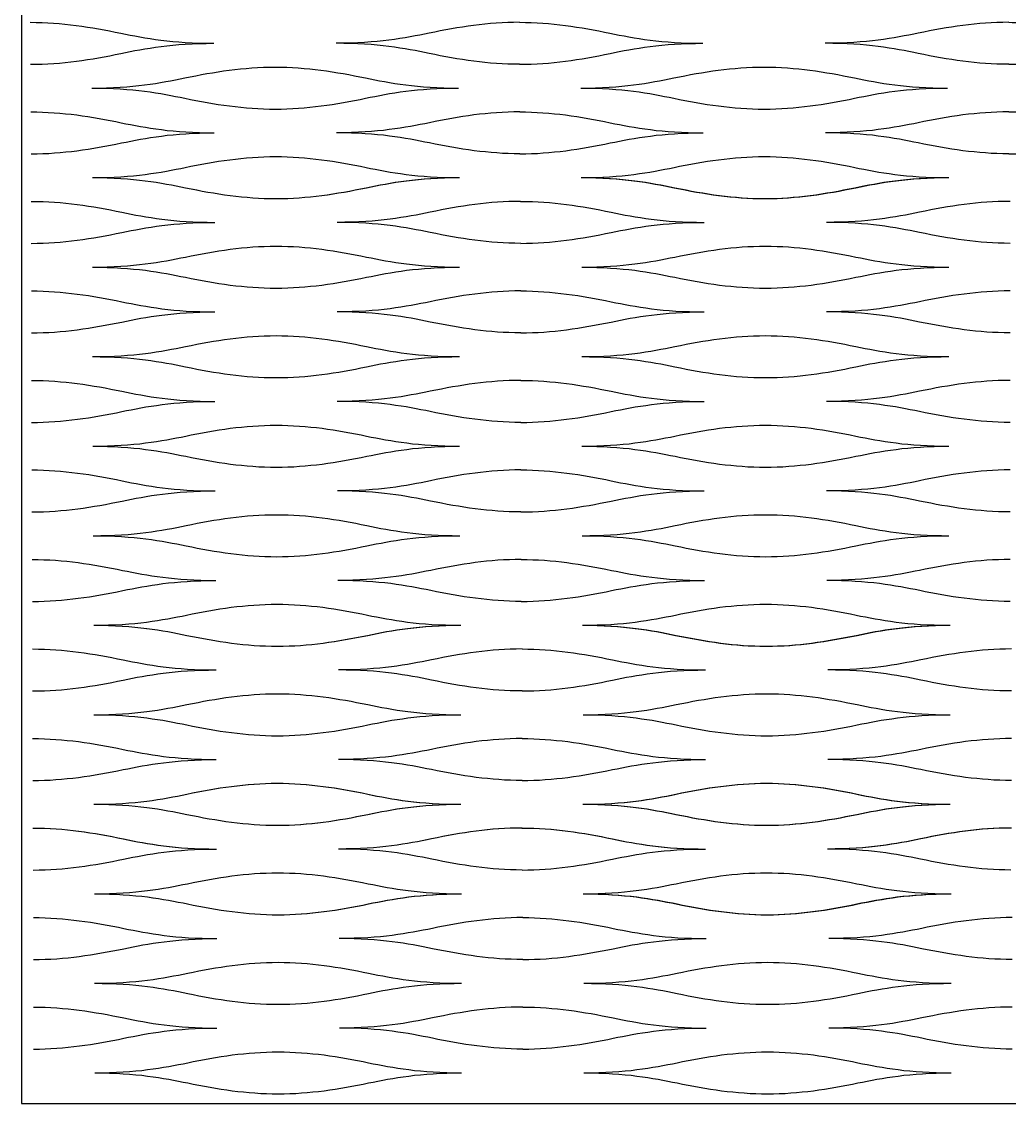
# Model space of a CAD drawing. Header units: millimetres. Extents: x 1 to 583, y -486 to -2.
# Drawn here: x 408.89 to 429.74, y -193.75 to -170.92 of the extents above; entities that cross this region are included whole.
import ezdxf

# ---------------------------------------------------------------- set-up
doc = ezdxf.new("R2010")
doc.units = ezdxf.units.MM
doc.header["$MEASUREMENT"] = 0
doc.layers.add('DEFAULT', color=7, linetype='Continuous')
doc.layers.add('dibujo', color=10, linetype='Continuous')

msp = doc.modelspace()

# ---------------------------------------------------------------- linework, layer by layer
at = {"layer": 'DEFAULT'}
for points, knots in [([(409.072, -170.93), (409.738, -170.93), (410.352, -171.029), (410.982, -171.159), (411.497, -171.265), (412.075, -171.373), (412.946, -171.373)], [0, 0, 0, 0, 1, 1, 1, 2, 2, 2, 2]), ([(419.398, -170.93), (418.732, -170.93), (418.118, -171.029), (417.49, -171.159), (416.975, -171.265), (416.398, -171.373), (415.527, -171.373)], [0, 0, 0, 0, 1, 1, 1, 2, 2, 2, 2]), ([(419.398, -170.93), (420.063, -170.93), (420.678, -171.029), (421.307, -171.159), (421.822, -171.265), (422.399, -171.373), (423.27, -171.373)], [0, 0, 0, 0, 1, 1, 1, 2, 2, 2, 2]), ([(429.723, -170.93), (429.058, -170.93), (428.443, -171.029), (427.815, -171.159), (427.3, -171.265), (426.723, -171.373), (425.852, -171.373)], [0, 0, 0, 0, 1, 1, 1, 2, 2, 2, 2]), ([(429.723, -170.93), (430.127, -170.93), (430.53, -170.96), (430.907, -171.019), (431.66, -171.137), (432.305, -171.373), (433.596, -171.373)], [0, 0, 0, 0, 1, 1, 1, 2, 2, 2, 2]), ([(409.076, -171.816), (409.742, -171.816), (410.355, -171.717), (410.984, -171.587), (411.498, -171.481), (412.075, -171.373), (412.946, -171.373)], [0, 0, 0, 0, 1, 1, 1, 2, 2, 2, 2]), ([(419.4, -171.816), (418.734, -171.816), (418.12, -171.717), (417.491, -171.587), (416.976, -171.481), (416.398, -171.373), (415.527, -171.373)], [0, 0, 0, 0, 1, 1, 1, 2, 2, 2, 2]), ([(419.4, -171.816), (420.065, -171.816), (420.679, -171.717), (421.308, -171.587), (421.822, -171.481), (422.399, -171.373), (423.27, -171.373)], [0, 0, 0, 0, 1, 1, 1, 2, 2, 2, 2]), ([(429.723, -171.816), (429.058, -171.816), (428.444, -171.717), (427.815, -171.587), (427.3, -171.481), (426.723, -171.373), (425.852, -171.373)], [0, 0, 0, 0, 1, 1, 1, 2, 2, 2, 2]), ([(429.723, -171.816), (430.127, -171.816), (430.53, -171.786), (430.907, -171.727), (431.66, -171.609), (432.305, -171.373), (433.596, -171.373)], [0, 0, 0, 0, 1, 1, 1, 2, 2, 2, 2]), ([(410.369, -172.318), (411.24, -172.318), (411.816, -172.21), (412.331, -172.104), (412.959, -171.974), (413.573, -171.875), (414.238, -171.875), (414.904, -171.875), (415.518, -171.974), (416.148, -172.104), (416.662, -172.21), (417.24, -172.318), (418.111, -172.318)], [0, 0, 0, 0, 1, 1, 1, 2, 2, 2, 3, 3, 3, 4, 4, 4, 4]), ([(420.691, -172.318), (421.562, -172.318), (422.139, -172.21), (422.654, -172.104), (423.282, -171.974), (423.896, -171.875), (424.561, -171.875), (425.227, -171.875), (425.841, -171.974), (426.47, -172.104), (426.985, -172.21), (427.562, -172.318), (428.433, -172.318)], [0, 0, 0, 0, 1, 1, 1, 2, 2, 2, 3, 3, 3, 4, 4, 4, 4]), ([(410.369, -172.318), (411.24, -172.318), (411.818, -172.425), (412.333, -172.532), (412.963, -172.661), (413.578, -172.761), (414.243, -172.761), (414.908, -172.761), (415.521, -172.661), (416.149, -172.532), (416.663, -172.425), (417.24, -172.318), (418.111, -172.318)], [0, 0, 0, 0, 1, 1, 1, 2, 2, 2, 3, 3, 3, 4, 4, 4, 4]), ([(420.691, -172.318), (421.562, -172.318), (422.14, -172.425), (422.655, -172.532), (423.284, -172.661), (423.898, -172.761), (424.563, -172.761), (425.228, -172.761), (425.842, -172.661), (426.471, -172.532), (426.985, -172.425), (427.562, -172.318), (428.433, -172.318)], [0, 0, 0, 0, 1, 1, 1, 2, 2, 2, 3, 3, 3, 4, 4, 4, 4]), ([(409.083, -172.82), (409.748, -172.82), (410.363, -172.919), (410.993, -173.049), (411.508, -173.155), (412.086, -173.262), (412.956, -173.262)], [0, 0, 0, 0, 1, 1, 1, 2, 2, 2, 2]), ([(419.403, -172.82), (418.738, -172.82), (418.125, -172.919), (417.497, -173.049), (416.983, -173.155), (416.406, -173.262), (415.536, -173.262)], [0, 0, 0, 0, 1, 1, 1, 2, 2, 2, 2]), ([(419.403, -172.82), (420.068, -172.82), (420.683, -172.919), (421.312, -173.049), (421.827, -173.155), (422.404, -173.262), (423.274, -173.262)], [0, 0, 0, 0, 1, 1, 1, 2, 2, 2, 2]), ([(429.723, -172.82), (429.058, -172.82), (428.444, -172.919), (427.816, -173.049), (427.301, -173.155), (426.725, -173.262), (425.854, -173.262)], [0, 0, 0, 0, 1, 1, 1, 2, 2, 2, 2]), ([(429.723, -172.82), (430.126, -172.82), (430.53, -172.849), (430.906, -172.908), (431.659, -173.026), (432.304, -173.262), (433.594, -173.262)], [0, 0, 0, 0, 1, 1, 1, 2, 2, 2, 2]), ([(409.091, -173.705), (409.756, -173.705), (410.369, -173.606), (410.996, -173.476), (411.51, -173.37), (412.086, -173.262), (412.956, -173.262)], [0, 0, 0, 0, 1, 1, 1, 2, 2, 2, 2]), ([(419.407, -173.705), (418.742, -173.705), (418.128, -173.606), (417.499, -173.476), (416.984, -173.37), (416.406, -173.262), (415.536, -173.262)], [0, 0, 0, 0, 1, 1, 1, 2, 2, 2, 2]), ([(419.407, -173.705), (420.072, -173.705), (420.685, -173.606), (421.313, -173.476), (421.827, -173.37), (422.404, -173.262), (423.274, -173.262)], [0, 0, 0, 0, 1, 1, 1, 2, 2, 2, 2]), ([(429.723, -173.705), (429.058, -173.705), (428.445, -173.606), (427.816, -173.476), (427.302, -173.37), (426.725, -173.262), (425.854, -173.262)], [0, 0, 0, 0, 1, 1, 1, 2, 2, 2, 2]), ([(429.723, -173.705), (430.126, -173.705), (430.53, -173.676), (430.906, -173.617), (431.659, -173.499), (432.304, -173.262), (433.594, -173.262)], [0, 0, 0, 0, 1, 1, 1, 2, 2, 2, 2]), ([(410.384, -174.207), (411.255, -174.207), (411.83, -174.099), (412.344, -173.993), (412.971, -173.863), (413.584, -173.764), (414.249, -173.764), (414.914, -173.764), (415.529, -173.863), (416.158, -173.993), (416.672, -174.099), (417.25, -174.207), (418.12, -174.207)], [0, 0, 0, 0, 1, 1, 1, 2, 2, 2, 3, 3, 3, 4, 4, 4, 4]), ([(420.698, -174.207), (421.569, -174.207), (422.145, -174.099), (422.659, -173.993), (423.287, -173.863), (423.9, -173.764), (424.565, -173.764), (425.23, -173.764), (425.844, -173.863), (426.473, -173.993), (426.987, -174.099), (427.564, -174.207), (428.434, -174.207)], [0, 0, 0, 0, 1, 1, 1, 2, 2, 2, 3, 3, 3, 4, 4, 4, 4]), ([(410.384, -174.207), (411.255, -174.207), (411.833, -174.315), (412.348, -174.421), (412.978, -174.551), (413.592, -174.65), (414.257, -174.65), (414.922, -174.65), (415.534, -174.551), (416.161, -174.421), (416.674, -174.315), (417.25, -174.207), (418.12, -174.207)], [0, 0, 0, 0, 1, 1, 1, 2, 2, 2, 3, 3, 3, 4, 4, 4, 4]), ([(410.384, -174.207), (411.256, -174.207), (411.833, -174.315), (412.348, -174.421), (412.977, -174.551), (413.592, -174.65), (414.258, -174.65), (414.923, -174.65), (415.538, -174.551), (416.167, -174.421), (416.682, -174.315), (417.26, -174.207), (418.131, -174.207)], [0, 0, 0, 0, 1, 1, 1, 2, 2, 2, 3, 3, 3, 4, 4, 4, 4]), ([(420.698, -174.207), (421.569, -174.207), (422.146, -174.315), (422.661, -174.421), (423.289, -174.551), (423.903, -174.65), (424.568, -174.65), (425.232, -174.65), (425.845, -174.551), (426.473, -174.421), (426.987, -174.315), (427.564, -174.207), (428.434, -174.207)], [0, 0, 0, 0, 1, 1, 1, 2, 2, 2, 3, 3, 3, 4, 4, 4, 4]), ([(420.714, -174.207), (421.585, -174.207), (422.163, -174.315), (422.678, -174.421), (423.307, -174.551), (423.921, -174.65), (424.587, -174.65), (425.253, -174.65), (425.867, -174.551), (426.497, -174.421), (427.012, -174.315), (427.589, -174.207), (428.461, -174.207)], [0, 0, 0, 0, 1, 1, 1, 2, 2, 2, 3, 3, 3, 4, 4, 4, 4]), ([(409.093, -174.709), (409.759, -174.709), (410.373, -174.808), (411.003, -174.938), (411.518, -175.044), (412.095, -175.152), (412.967, -175.152)], [0, 0, 0, 0, 1, 1, 1, 2, 2, 2, 2]), ([(419.422, -174.709), (418.757, -174.709), (418.142, -174.808), (417.513, -174.938), (416.998, -175.044), (416.421, -175.152), (415.549, -175.152)], [0, 0, 0, 0, 1, 1, 1, 2, 2, 2, 2]), ([(419.422, -174.709), (420.088, -174.709), (420.703, -174.808), (421.332, -174.938), (421.847, -175.044), (422.424, -175.152), (423.296, -175.152)], [0, 0, 0, 0, 1, 1, 1, 2, 2, 2, 2]), ([(429.752, -174.709), (429.086, -174.709), (428.472, -174.808), (427.842, -174.938), (427.327, -175.044), (426.75, -175.152), (425.878, -175.152)], [0, 0, 0, 0, 1, 1, 1, 2, 2, 2, 2]), ([(409.093, -175.595), (409.759, -175.595), (410.373, -175.496), (411.003, -175.366), (411.518, -175.26), (412.095, -175.152), (412.967, -175.152)], [0, 0, 0, 0, 1, 1, 1, 2, 2, 2, 2]), ([(419.423, -175.595), (418.757, -175.595), (418.142, -175.496), (417.513, -175.366), (416.998, -175.26), (416.421, -175.152), (415.549, -175.152)], [0, 0, 0, 0, 1, 1, 1, 2, 2, 2, 2]), ([(419.423, -175.595), (420.088, -175.595), (420.703, -175.496), (421.332, -175.366), (421.847, -175.26), (422.424, -175.152), (423.296, -175.152)], [0, 0, 0, 0, 1, 1, 1, 2, 2, 2, 2]), ([(429.752, -175.595), (429.086, -175.595), (428.472, -175.496), (427.842, -175.366), (427.327, -175.26), (426.75, -175.152), (425.878, -175.152)], [0, 0, 0, 0, 1, 1, 1, 2, 2, 2, 2]), ([(410.384, -176.097), (411.256, -176.097), (411.833, -175.989), (412.348, -175.883), (412.978, -175.753), (413.592, -175.654), (414.258, -175.654), (414.923, -175.654), (415.538, -175.753), (416.167, -175.883), (416.682, -175.989), (417.26, -176.097), (418.131, -176.097)], [0, 0, 0, 0, 1, 1, 1, 2, 2, 2, 3, 3, 3, 4, 4, 4, 4]), ([(420.714, -176.097), (421.585, -176.097), (422.163, -175.989), (422.678, -175.883), (423.307, -175.753), (423.921, -175.654), (424.587, -175.654), (425.253, -175.654), (425.867, -175.753), (426.497, -175.883), (427.012, -175.989), (427.589, -176.097), (428.461, -176.097)], [0, 0, 0, 0, 1, 1, 1, 2, 2, 2, 3, 3, 3, 4, 4, 4, 4]), ([(410.384, -176.097), (411.256, -176.097), (411.834, -176.204), (412.348, -176.311), (412.978, -176.44), (413.592, -176.54), (414.258, -176.54), (414.924, -176.54), (415.538, -176.44), (416.168, -176.311), (416.682, -176.204), (417.26, -176.097), (418.131, -176.097)], [0, 0, 0, 0, 1, 1, 1, 2, 2, 2, 3, 3, 3, 4, 4, 4, 4]), ([(420.714, -176.097), (421.585, -176.097), (422.163, -176.204), (422.678, -176.311), (423.307, -176.44), (423.922, -176.54), (424.587, -176.54), (425.253, -176.54), (425.868, -176.44), (426.497, -176.311), (427.012, -176.204), (427.589, -176.097), (428.461, -176.097)], [0, 0, 0, 0, 1, 1, 1, 2, 2, 2, 3, 3, 3, 4, 4, 4, 4]), ([(409.094, -176.599), (409.759, -176.599), (410.374, -176.698), (411.003, -176.827), (411.518, -176.934), (412.096, -177.041), (412.967, -177.041)], [0, 0, 0, 0, 1, 1, 1, 2, 2, 2, 2]), ([(419.423, -176.599), (418.757, -176.599), (418.142, -176.698), (417.513, -176.827), (416.999, -176.934), (416.421, -177.041), (415.55, -177.041)], [0, 0, 0, 0, 1, 1, 1, 2, 2, 2, 2]), ([(419.423, -176.599), (420.089, -176.599), (420.703, -176.698), (421.332, -176.827), (421.847, -176.934), (422.425, -177.041), (423.296, -177.041)], [0, 0, 0, 0, 1, 1, 1, 2, 2, 2, 2]), ([(429.752, -176.599), (429.086, -176.599), (428.472, -176.698), (427.842, -176.827), (427.327, -176.934), (426.75, -177.041), (425.878, -177.041)], [0, 0, 0, 0, 1, 1, 1, 2, 2, 2, 2]), ([(409.094, -177.484), (409.76, -177.484), (410.374, -177.385), (411.003, -177.255), (411.518, -177.149), (412.096, -177.041), (412.967, -177.041)], [0, 0, 0, 0, 1, 1, 1, 2, 2, 2, 2]), ([(419.423, -177.484), (418.757, -177.484), (418.143, -177.385), (417.514, -177.255), (416.999, -177.149), (416.421, -177.041), (415.55, -177.041)], [0, 0, 0, 0, 1, 1, 1, 2, 2, 2, 2]), ([(419.423, -177.484), (420.089, -177.484), (420.703, -177.385), (421.332, -177.255), (421.847, -177.149), (422.425, -177.041), (423.296, -177.041)], [0, 0, 0, 0, 1, 1, 1, 2, 2, 2, 2]), ([(429.752, -177.484), (429.086, -177.484), (428.472, -177.385), (427.842, -177.255), (427.328, -177.149), (426.75, -177.041), (425.878, -177.041)], [0, 0, 0, 0, 1, 1, 1, 2, 2, 2, 2]), ([(410.386, -177.986), (411.257, -177.986), (411.835, -177.878), (412.349, -177.772), (412.978, -177.642), (413.593, -177.543), (414.259, -177.543), (414.924, -177.543), (415.539, -177.642), (416.168, -177.772), (416.683, -177.878), (417.261, -177.986), (418.132, -177.986)], [0, 0, 0, 0, 1, 1, 1, 2, 2, 2, 3, 3, 3, 4, 4, 4, 4]), ([(420.714, -177.986), (421.586, -177.986), (422.163, -177.878), (422.678, -177.772), (423.307, -177.642), (423.922, -177.543), (424.587, -177.543), (425.253, -177.543), (425.868, -177.642), (426.497, -177.772), (427.012, -177.878), (427.589, -177.986), (428.461, -177.986)], [0, 0, 0, 0, 1, 1, 1, 2, 2, 2, 3, 3, 3, 4, 4, 4, 4]), ([(410.386, -177.986), (411.257, -177.986), (411.835, -178.094), (412.35, -178.2), (412.979, -178.33), (413.594, -178.429), (414.259, -178.429), (414.925, -178.429), (415.539, -178.33), (416.169, -178.2), (416.683, -178.094), (417.261, -177.986), (418.132, -177.986)], [0, 0, 0, 0, 1, 1, 1, 2, 2, 2, 3, 3, 3, 4, 4, 4, 4]), ([(420.714, -177.986), (421.586, -177.986), (422.163, -178.094), (422.678, -178.2), (423.308, -178.33), (423.922, -178.429), (424.588, -178.429), (425.253, -178.429), (425.868, -178.33), (426.497, -178.2), (427.012, -178.094), (427.589, -177.986), (428.461, -177.986)], [0, 0, 0, 0, 1, 1, 1, 2, 2, 2, 3, 3, 3, 4, 4, 4, 4]), ([(409.096, -178.488), (409.761, -178.488), (410.376, -178.587), (411.005, -178.717), (411.52, -178.823), (412.098, -178.931), (412.969, -178.931)], [0, 0, 0, 0, 1, 1, 1, 2, 2, 2, 2]), ([(419.424, -178.488), (418.758, -178.488), (418.144, -178.587), (417.515, -178.717), (417, -178.823), (416.423, -178.931), (415.551, -178.931)], [0, 0, 0, 0, 1, 1, 1, 2, 2, 2, 2]), ([(419.424, -178.488), (420.089, -178.488), (420.704, -178.587), (421.333, -178.717), (421.848, -178.823), (422.426, -178.931), (423.297, -178.931)], [0, 0, 0, 0, 1, 1, 1, 2, 2, 2, 2]), ([(429.752, -178.488), (429.086, -178.488), (428.472, -178.587), (427.843, -178.717), (427.328, -178.823), (426.75, -178.931), (425.879, -178.931)], [0, 0, 0, 0, 1, 1, 1, 2, 2, 2, 2]), ([(409.097, -179.374), (409.763, -179.374), (410.377, -179.275), (411.006, -179.145), (411.521, -179.038), (412.098, -178.931), (412.969, -178.931)], [0, 0, 0, 0, 1, 1, 1, 2, 2, 2, 2]), ([(419.425, -179.374), (418.759, -179.374), (418.144, -179.275), (417.515, -179.145), (417, -179.038), (416.423, -178.931), (415.551, -178.931)], [0, 0, 0, 0, 1, 1, 1, 2, 2, 2, 2]), ([(419.425, -179.374), (420.09, -179.374), (420.705, -179.275), (421.334, -179.145), (421.848, -179.038), (422.426, -178.931), (423.297, -178.931)], [0, 0, 0, 0, 1, 1, 1, 2, 2, 2, 2]), ([(429.752, -179.374), (429.086, -179.374), (428.472, -179.275), (427.843, -179.145), (427.328, -179.038), (426.75, -178.931), (425.879, -178.931)], [0, 0, 0, 0, 1, 1, 1, 2, 2, 2, 2]), ([(410.389, -179.875), (411.261, -179.875), (411.838, -179.768), (412.353, -179.662), (412.981, -179.532), (413.595, -179.433), (414.261, -179.433), (414.927, -179.433), (415.541, -179.532), (416.171, -179.662), (416.686, -179.768), (417.263, -179.875), (418.134, -179.875)], [0, 0, 0, 0, 1, 1, 1, 2, 2, 2, 3, 3, 3, 4, 4, 4, 4]), ([(420.716, -179.875), (421.587, -179.875), (422.165, -179.768), (422.679, -179.662), (423.308, -179.532), (423.923, -179.433), (424.588, -179.433), (425.254, -179.433), (425.868, -179.532), (426.498, -179.662), (427.012, -179.768), (427.59, -179.875), (428.461, -179.875)], [0, 0, 0, 0, 1, 1, 1, 2, 2, 2, 3, 3, 3, 4, 4, 4, 4]), ([(410.389, -179.875), (411.261, -179.875), (411.839, -179.983), (412.354, -180.089), (412.983, -180.219), (413.598, -180.318), (414.263, -180.318), (414.929, -180.318), (415.543, -180.219), (416.172, -180.089), (416.686, -179.983), (417.263, -179.875), (418.134, -179.875)], [0, 0, 0, 0, 1, 1, 1, 2, 2, 2, 3, 3, 3, 4, 4, 4, 4]), ([(420.716, -179.875), (421.587, -179.875), (422.165, -179.983), (422.68, -180.089), (423.309, -180.219), (423.924, -180.318), (424.589, -180.318), (425.254, -180.318), (425.869, -180.219), (426.498, -180.089), (427.012, -179.983), (427.59, -179.875), (428.461, -179.875)], [0, 0, 0, 0, 1, 1, 1, 2, 2, 2, 3, 3, 3, 4, 4, 4, 4]), ([(409.101, -180.377), (409.766, -180.377), (410.381, -180.476), (411.011, -180.606), (411.526, -180.713), (412.103, -180.82), (412.975, -180.82)], [0, 0, 0, 0, 1, 1, 1, 2, 2, 2, 2]), ([(419.426, -180.377), (418.761, -180.377), (418.147, -180.476), (417.518, -180.606), (417.004, -180.713), (416.427, -180.82), (415.556, -180.82)], [0, 0, 0, 0, 1, 1, 1, 2, 2, 2, 2]), ([(419.426, -180.377), (420.092, -180.377), (420.706, -180.476), (421.336, -180.606), (421.851, -180.713), (422.428, -180.82), (423.299, -180.82)], [0, 0, 0, 0, 1, 1, 1, 2, 2, 2, 2]), ([(429.752, -180.377), (429.086, -180.377), (428.472, -180.476), (427.843, -180.606), (427.329, -180.713), (426.752, -180.82), (425.88, -180.82)], [0, 0, 0, 0, 1, 1, 1, 2, 2, 2, 2]), ([(409.105, -181.263), (409.77, -181.263), (410.384, -181.164), (411.012, -181.034), (411.527, -180.928), (412.103, -180.82), (412.975, -180.82)], [0, 0, 0, 0, 1, 1, 1, 2, 2, 2, 2]), ([(419.428, -181.263), (418.763, -181.263), (418.149, -181.164), (417.519, -181.034), (417.004, -180.928), (416.427, -180.82), (415.556, -180.82)], [0, 0, 0, 0, 1, 1, 1, 2, 2, 2, 2]), ([(419.428, -181.263), (420.094, -181.263), (420.708, -181.164), (421.336, -181.034), (421.851, -180.928), (422.428, -180.82), (423.299, -180.82)], [0, 0, 0, 0, 1, 1, 1, 2, 2, 2, 2]), ([(429.752, -181.263), (429.087, -181.263), (428.472, -181.164), (427.843, -181.034), (427.329, -180.928), (426.752, -180.82), (425.88, -180.82)], [0, 0, 0, 0, 1, 1, 1, 2, 2, 2, 2]), ([(410.398, -181.765), (411.269, -181.765), (411.845, -181.657), (412.359, -181.551), (412.988, -181.421), (413.601, -181.322), (414.267, -181.322), (414.932, -181.322), (415.547, -181.421), (416.176, -181.551), (416.691, -181.657), (417.268, -181.765), (418.139, -181.765)], [0, 0, 0, 0, 1, 1, 1, 2, 2, 2, 3, 3, 3, 4, 4, 4, 4]), ([(420.72, -181.765), (421.591, -181.765), (422.168, -181.657), (422.682, -181.551), (423.311, -181.421), (423.925, -181.322), (424.59, -181.322), (425.255, -181.322), (425.87, -181.421), (426.499, -181.551), (427.013, -181.657), (427.591, -181.765), (428.462, -181.765)], [0, 0, 0, 0, 1, 1, 1, 2, 2, 2, 3, 3, 3, 4, 4, 4, 4]), ([(410.398, -181.765), (411.269, -181.765), (411.846, -181.873), (412.362, -181.979), (412.991, -182.109), (413.606, -182.208), (414.271, -182.208), (414.936, -182.208), (415.55, -182.109), (416.178, -181.979), (416.692, -181.873), (417.268, -181.765), (418.139, -181.765)], [0, 0, 0, 0, 1, 1, 1, 2, 2, 2, 3, 3, 3, 4, 4, 4, 4]), ([(420.72, -181.765), (421.591, -181.765), (422.168, -181.873), (422.683, -181.979), (423.312, -182.109), (423.926, -182.208), (424.592, -182.208), (425.257, -182.208), (425.871, -182.109), (426.499, -181.979), (427.014, -181.873), (427.591, -181.765), (428.462, -181.765)], [0, 0, 0, 0, 1, 1, 1, 2, 2, 2, 3, 3, 3, 4, 4, 4, 4]), ([(409.112, -182.267), (409.777, -182.267), (410.392, -182.366), (411.021, -182.496), (411.537, -182.602), (412.114, -182.71), (412.985, -182.71)], [0, 0, 0, 0, 1, 1, 1, 2, 2, 2, 2]), ([(419.432, -182.267), (418.767, -182.267), (418.153, -182.366), (417.525, -182.496), (417.011, -182.602), (416.435, -182.71), (415.564, -182.71)], [0, 0, 0, 0, 1, 1, 1, 2, 2, 2, 2]), ([(419.432, -182.267), (420.097, -182.267), (420.711, -182.366), (421.34, -182.496), (421.855, -182.602), (422.432, -182.71), (423.303, -182.71)], [0, 0, 0, 0, 1, 1, 1, 2, 2, 2, 2]), ([(429.752, -182.267), (429.087, -182.267), (428.473, -182.366), (427.844, -182.496), (427.33, -182.602), (426.753, -182.71), (425.883, -182.71)], [0, 0, 0, 0, 1, 1, 1, 2, 2, 2, 2]), ([(409.119, -183.152), (409.784, -183.152), (410.397, -183.053), (411.025, -182.923), (411.538, -182.817), (412.114, -182.71), (412.985, -182.71)], [0, 0, 0, 0, 1, 1, 1, 2, 2, 2, 2]), ([(419.436, -183.152), (418.771, -183.152), (418.157, -183.053), (417.527, -182.923), (417.012, -182.817), (416.435, -182.71), (415.564, -182.71)], [0, 0, 0, 0, 1, 1, 1, 2, 2, 2, 2]), ([(419.436, -183.152), (420.101, -183.152), (420.714, -183.053), (421.342, -182.923), (421.856, -182.817), (422.432, -182.71), (423.303, -182.71)], [0, 0, 0, 0, 1, 1, 1, 2, 2, 2, 2]), ([(429.752, -183.152), (429.087, -183.152), (428.473, -183.053), (427.845, -182.923), (427.33, -182.817), (426.753, -182.71), (425.883, -182.71)], [0, 0, 0, 0, 1, 1, 1, 2, 2, 2, 2]), ([(410.413, -183.654), (411.283, -183.654), (411.859, -183.547), (412.372, -183.44), (413, -183.31), (413.613, -183.211), (414.278, -183.211), (414.943, -183.211), (415.557, -183.31), (416.186, -183.44), (416.701, -183.547), (417.278, -183.654), (418.149, -183.654)], [0, 0, 0, 0, 1, 1, 1, 2, 2, 2, 3, 3, 3, 4, 4, 4, 4]), ([(420.727, -183.654), (421.597, -183.654), (422.174, -183.547), (422.688, -183.44), (423.316, -183.31), (423.929, -183.211), (424.594, -183.211), (425.259, -183.211), (425.873, -183.31), (426.501, -183.44), (427.016, -183.547), (427.592, -183.654), (428.463, -183.654)], [0, 0, 0, 0, 1, 1, 1, 2, 2, 2, 3, 3, 3, 4, 4, 4, 4]), ([(410.413, -183.654), (411.283, -183.654), (411.861, -183.762), (412.377, -183.868), (413.007, -183.998), (413.621, -184.097), (414.286, -184.097), (414.95, -184.097), (415.563, -183.998), (416.19, -183.868), (416.703, -183.762), (417.278, -183.654), (418.149, -183.654)], [0, 0, 0, 0, 1, 1, 1, 2, 2, 2, 3, 3, 3, 4, 4, 4, 4]), ([(410.413, -183.654), (411.284, -183.654), (411.862, -183.762), (412.377, -183.868), (413.006, -183.998), (413.621, -184.097), (414.286, -184.097), (414.952, -184.097), (415.567, -183.998), (416.196, -183.868), (416.711, -183.762), (417.288, -183.654), (418.16, -183.654)], [0, 0, 0, 0, 1, 1, 1, 2, 2, 2, 3, 3, 3, 4, 4, 4, 4]), ([(420.727, -183.654), (421.597, -183.654), (422.175, -183.762), (422.689, -183.868), (423.318, -183.998), (423.932, -184.097), (424.596, -184.097), (425.261, -184.097), (425.874, -183.998), (426.502, -183.868), (427.016, -183.762), (427.592, -183.654), (428.463, -183.654)], [0, 0, 0, 0, 1, 1, 1, 2, 2, 2, 3, 3, 3, 4, 4, 4, 4]), ([(420.742, -183.654), (421.614, -183.654), (422.191, -183.762), (422.706, -183.868), (423.335, -183.998), (423.95, -184.097), (424.616, -184.097), (425.281, -184.097), (425.896, -183.998), (426.525, -183.868), (427.04, -183.762), (427.618, -183.654), (428.489, -183.654)], [0, 0, 0, 0, 1, 1, 1, 2, 2, 2, 3, 3, 3, 4, 4, 4, 4]), ([(409.122, -184.156), (409.787, -184.156), (410.402, -184.255), (411.031, -184.385), (411.546, -184.491), (412.124, -184.599), (412.995, -184.599)], [0, 0, 0, 0, 1, 1, 1, 2, 2, 2, 2]), ([(419.451, -184.156), (418.785, -184.156), (418.171, -184.255), (417.542, -184.385), (417.027, -184.491), (416.449, -184.599), (415.578, -184.599)], [0, 0, 0, 0, 1, 1, 1, 2, 2, 2, 2]), ([(419.451, -184.156), (420.117, -184.156), (420.731, -184.255), (421.361, -184.385), (421.876, -184.491), (422.453, -184.599), (423.325, -184.599)], [0, 0, 0, 0, 1, 1, 1, 2, 2, 2, 2]), ([(429.78, -184.156), (429.115, -184.156), (428.5, -184.255), (427.871, -184.385), (427.356, -184.491), (426.779, -184.599), (425.907, -184.599)], [0, 0, 0, 0, 1, 1, 1, 2, 2, 2, 2]), ([(409.122, -185.042), (409.787, -185.042), (410.402, -184.943), (411.031, -184.813), (411.546, -184.707), (412.124, -184.599), (412.995, -184.599)], [0, 0, 0, 0, 1, 1, 1, 2, 2, 2, 2]), ([(419.451, -185.042), (418.785, -185.042), (418.171, -184.943), (417.542, -184.813), (417.027, -184.707), (416.449, -184.599), (415.578, -184.599)], [0, 0, 0, 0, 1, 1, 1, 2, 2, 2, 2]), ([(419.451, -185.042), (420.117, -185.042), (420.732, -184.943), (421.361, -184.813), (421.876, -184.707), (422.453, -184.599), (423.325, -184.599)], [0, 0, 0, 0, 1, 1, 1, 2, 2, 2, 2]), ([(429.78, -185.042), (429.115, -185.042), (428.5, -184.943), (427.871, -184.813), (427.356, -184.707), (426.779, -184.599), (425.907, -184.599)], [0, 0, 0, 0, 1, 1, 1, 2, 2, 2, 2]), ([(410.413, -185.544), (411.285, -185.544), (411.862, -185.436), (412.377, -185.33), (413.006, -185.2), (413.621, -185.101), (414.286, -185.101), (414.952, -185.101), (415.567, -185.2), (416.196, -185.33), (416.711, -185.436), (417.288, -185.544), (418.16, -185.544)], [0, 0, 0, 0, 1, 1, 1, 2, 2, 2, 3, 3, 3, 4, 4, 4, 4]), ([(420.742, -185.544), (421.614, -185.544), (422.191, -185.436), (422.706, -185.33), (423.336, -185.2), (423.95, -185.101), (424.616, -185.101), (425.281, -185.101), (425.896, -185.2), (426.525, -185.33), (427.04, -185.436), (427.618, -185.544), (428.489, -185.544)], [0, 0, 0, 0, 1, 1, 1, 2, 2, 2, 3, 3, 3, 4, 4, 4, 4]), ([(410.413, -185.544), (411.285, -185.544), (411.862, -185.651), (412.377, -185.758), (413.006, -185.888), (413.621, -185.987), (414.287, -185.987), (414.952, -185.987), (415.567, -185.888), (416.196, -185.758), (416.711, -185.651), (417.288, -185.544), (418.16, -185.544)], [0, 0, 0, 0, 1, 1, 1, 2, 2, 2, 3, 3, 3, 4, 4, 4, 4]), ([(420.742, -185.544), (421.614, -185.544), (422.191, -185.651), (422.706, -185.758), (423.336, -185.888), (423.95, -185.987), (424.616, -185.987), (425.282, -185.987), (425.896, -185.888), (426.525, -185.758), (427.04, -185.651), (427.618, -185.544), (428.489, -185.544)], [0, 0, 0, 0, 1, 1, 1, 2, 2, 2, 3, 3, 3, 4, 4, 4, 4]), ([(409.122, -186.046), (409.788, -186.046), (410.403, -186.145), (411.032, -186.275), (411.547, -186.381), (412.124, -186.489), (412.996, -186.489)], [0, 0, 0, 0, 1, 1, 1, 2, 2, 2, 2]), ([(419.451, -186.046), (418.786, -186.046), (418.171, -186.145), (417.542, -186.275), (417.027, -186.381), (416.45, -186.489), (415.578, -186.489)], [0, 0, 0, 0, 1, 1, 1, 2, 2, 2, 2]), ([(419.451, -186.046), (420.117, -186.046), (420.732, -186.145), (421.361, -186.275), (421.876, -186.381), (422.453, -186.489), (423.325, -186.489)], [0, 0, 0, 0, 1, 1, 1, 2, 2, 2, 2]), ([(429.78, -186.046), (429.115, -186.046), (428.5, -186.145), (427.871, -186.275), (427.356, -186.381), (426.779, -186.489), (425.907, -186.489)], [0, 0, 0, 0, 1, 1, 1, 2, 2, 2, 2]), ([(409.123, -186.931), (409.788, -186.931), (410.403, -186.832), (411.032, -186.702), (411.547, -186.596), (412.124, -186.489), (412.996, -186.489)], [0, 0, 0, 0, 1, 1, 1, 2, 2, 2, 2]), ([(419.452, -186.931), (418.786, -186.931), (418.171, -186.832), (417.542, -186.702), (417.027, -186.596), (416.45, -186.489), (415.578, -186.489)], [0, 0, 0, 0, 1, 1, 1, 2, 2, 2, 2]), ([(419.452, -186.931), (420.117, -186.931), (420.732, -186.832), (421.361, -186.702), (421.876, -186.596), (422.453, -186.489), (423.325, -186.489)], [0, 0, 0, 0, 1, 1, 1, 2, 2, 2, 2]), ([(429.78, -186.931), (429.115, -186.931), (428.5, -186.832), (427.871, -186.702), (427.356, -186.596), (426.779, -186.489), (425.907, -186.489)], [0, 0, 0, 0, 1, 1, 1, 2, 2, 2, 2]), ([(410.414, -187.433), (411.286, -187.433), (411.863, -187.326), (412.378, -187.219), (413.007, -187.089), (413.622, -186.99), (414.287, -186.99), (414.953, -186.99), (415.568, -187.089), (416.197, -187.219), (416.712, -187.326), (417.289, -187.433), (418.161, -187.433)], [0, 0, 0, 0, 1, 1, 1, 2, 2, 2, 3, 3, 3, 4, 4, 4, 4]), ([(410.414, -187.433), (411.285, -187.433), (411.862, -187.326), (412.376, -187.219), (413.004, -187.089), (413.618, -186.99), (414.283, -186.99), (414.949, -186.99), (415.563, -187.089), (416.193, -187.219), (416.708, -187.326), (417.285, -187.433), (418.156, -187.433)], [0, 0, 0, 0, 1, 1, 1, 2, 2, 2, 3, 3, 3, 4, 4, 4, 4]), ([(420.736, -187.433), (421.607, -187.433), (422.184, -187.326), (422.699, -187.219), (423.327, -187.089), (423.941, -186.99), (424.607, -186.99), (425.272, -186.99), (425.886, -187.089), (426.515, -187.219), (427.03, -187.326), (427.607, -187.433), (428.478, -187.433)], [0, 0, 0, 0, 1, 1, 1, 2, 2, 2, 3, 3, 3, 4, 4, 4, 4]), ([(420.743, -187.433), (421.615, -187.433), (422.192, -187.326), (422.707, -187.219), (423.336, -187.089), (423.95, -186.99), (424.616, -186.99), (425.282, -186.99), (425.896, -187.089), (426.526, -187.219), (427.04, -187.326), (427.618, -187.433), (428.489, -187.433)], [0, 0, 0, 0, 1, 1, 1, 2, 2, 2, 3, 3, 3, 4, 4, 4, 4]), ([(410.414, -187.433), (411.286, -187.433), (411.863, -187.541), (412.378, -187.647), (413.008, -187.777), (413.622, -187.876), (414.288, -187.876), (414.954, -187.876), (415.568, -187.777), (416.197, -187.647), (416.712, -187.541), (417.289, -187.433), (418.161, -187.433)], [0, 0, 0, 0, 1, 1, 1, 2, 2, 2, 3, 3, 3, 4, 4, 4, 4]), ([(410.414, -187.433), (411.285, -187.433), (411.863, -187.541), (412.378, -187.647), (413.008, -187.777), (413.623, -187.876), (414.288, -187.876), (414.953, -187.876), (415.566, -187.777), (416.194, -187.647), (416.708, -187.541), (417.285, -187.433), (418.156, -187.433)], [0, 0, 0, 0, 1, 1, 1, 2, 2, 2, 3, 3, 3, 4, 4, 4, 4]), ([(420.736, -187.433), (421.607, -187.433), (422.185, -187.541), (422.7, -187.647), (423.329, -187.777), (423.943, -187.876), (424.608, -187.876), (425.273, -187.876), (425.887, -187.777), (426.516, -187.647), (427.03, -187.541), (427.607, -187.433), (428.478, -187.433)], [0, 0, 0, 0, 1, 1, 1, 2, 2, 2, 3, 3, 3, 4, 4, 4, 4]), ([(420.743, -187.433), (421.615, -187.433), (422.192, -187.541), (422.707, -187.647), (423.336, -187.777), (423.951, -187.876), (424.616, -187.876), (425.282, -187.876), (425.896, -187.777), (426.526, -187.647), (427.041, -187.541), (427.618, -187.433), (428.489, -187.433)], [0, 0, 0, 0, 1, 1, 1, 2, 2, 2, 3, 3, 3, 4, 4, 4, 4]), ([(409.124, -187.935), (409.79, -187.935), (410.405, -188.034), (411.034, -188.164), (411.549, -188.27), (412.127, -188.378), (412.998, -188.378)], [0, 0, 0, 0, 1, 1, 1, 2, 2, 2, 2]), ([(409.128, -187.935), (409.793, -187.935), (410.408, -188.034), (411.038, -188.164), (411.553, -188.27), (412.131, -188.378), (413.001, -188.378)], [0, 0, 0, 0, 1, 1, 1, 2, 2, 2, 2]), ([(419.452, -187.935), (418.787, -187.935), (418.172, -188.034), (417.543, -188.164), (417.029, -188.27), (416.451, -188.378), (415.58, -188.378)], [0, 0, 0, 0, 1, 1, 1, 2, 2, 2, 2]), ([(419.448, -187.935), (418.783, -187.935), (418.17, -188.034), (417.542, -188.164), (417.028, -188.27), (416.452, -188.378), (415.581, -188.378)], [0, 0, 0, 0, 1, 1, 1, 2, 2, 2, 2]), ([(419.448, -187.935), (420.113, -187.935), (420.728, -188.034), (421.357, -188.164), (421.872, -188.27), (422.449, -188.378), (423.32, -188.378)], [0, 0, 0, 0, 1, 1, 1, 2, 2, 2, 2]), ([(419.452, -187.935), (420.118, -187.935), (420.733, -188.034), (421.362, -188.164), (421.877, -188.27), (422.454, -188.378), (423.326, -188.378)], [0, 0, 0, 0, 1, 1, 1, 2, 2, 2, 2]), ([(429.768, -187.935), (429.103, -187.935), (428.489, -188.034), (427.861, -188.164), (427.347, -188.27), (426.77, -188.378), (425.899, -188.378)], [0, 0, 0, 0, 1, 1, 1, 2, 2, 2, 2]), ([(429.78, -187.935), (429.115, -187.935), (428.5, -188.034), (427.871, -188.164), (427.356, -188.27), (426.779, -188.378), (425.908, -188.378)], [0, 0, 0, 0, 1, 1, 1, 2, 2, 2, 2]), ([(409.136, -188.821), (409.801, -188.821), (410.414, -188.722), (411.041, -188.592), (411.555, -188.485), (412.131, -188.378), (413.001, -188.378)], [0, 0, 0, 0, 1, 1, 1, 2, 2, 2, 2]), ([(419.452, -188.821), (418.787, -188.821), (418.173, -188.722), (417.544, -188.592), (417.029, -188.485), (416.452, -188.378), (415.581, -188.378)], [0, 0, 0, 0, 1, 1, 1, 2, 2, 2, 2]), ([(419.452, -188.821), (420.117, -188.821), (420.73, -188.722), (421.358, -188.592), (421.873, -188.485), (422.449, -188.378), (423.32, -188.378)], [0, 0, 0, 0, 1, 1, 1, 2, 2, 2, 2]), ([(429.768, -188.821), (429.104, -188.821), (428.49, -188.722), (427.861, -188.592), (427.347, -188.485), (426.77, -188.378), (425.899, -188.378)], [0, 0, 0, 0, 1, 1, 1, 2, 2, 2, 2]), ([(410.429, -189.323), (411.3, -189.323), (411.876, -189.215), (412.389, -189.109), (413.016, -188.979), (413.63, -188.88), (414.294, -188.88), (414.959, -188.88), (415.574, -188.979), (416.203, -189.109), (416.718, -189.215), (417.295, -189.323), (418.165, -189.323)], [0, 0, 0, 0, 1, 1, 1, 2, 2, 2, 3, 3, 3, 4, 4, 4, 4]), ([(420.744, -189.323), (421.614, -189.323), (422.19, -189.215), (422.704, -189.109), (423.332, -188.979), (423.946, -188.88), (424.61, -188.88), (425.275, -188.88), (425.889, -188.979), (426.518, -189.109), (427.032, -189.215), (427.609, -189.323), (428.479, -189.323)], [0, 0, 0, 0, 1, 1, 1, 2, 2, 2, 3, 3, 3, 4, 4, 4, 4]), ([(410.429, -189.323), (411.3, -189.323), (411.878, -189.43), (412.393, -189.536), (413.023, -189.666), (413.638, -189.765), (414.302, -189.765), (414.967, -189.765), (415.579, -189.666), (416.206, -189.536), (416.719, -189.43), (417.295, -189.323), (418.165, -189.323)], [0, 0, 0, 0, 1, 1, 1, 2, 2, 2, 3, 3, 3, 4, 4, 4, 4]), ([(410.429, -189.323), (411.301, -189.323), (411.878, -189.43), (412.393, -189.536), (413.023, -189.666), (413.637, -189.765), (414.303, -189.765), (414.969, -189.765), (415.583, -189.666), (416.213, -189.536), (416.727, -189.43), (417.305, -189.323), (418.176, -189.323)], [0, 0, 0, 0, 1, 1, 1, 2, 2, 2, 3, 3, 3, 4, 4, 4, 4]), ([(420.744, -189.323), (421.614, -189.323), (422.191, -189.43), (422.706, -189.536), (423.335, -189.666), (423.949, -189.765), (424.613, -189.765), (425.277, -189.765), (425.891, -189.666), (426.519, -189.536), (427.033, -189.43), (427.609, -189.323), (428.479, -189.323)], [0, 0, 0, 0, 1, 1, 1, 2, 2, 2, 3, 3, 3, 4, 4, 4, 4]), ([(420.759, -189.323), (421.631, -189.323), (422.208, -189.43), (422.723, -189.536), (423.352, -189.666), (423.967, -189.765), (424.632, -189.765), (425.298, -189.765), (425.913, -189.666), (426.542, -189.536), (427.057, -189.43), (427.634, -189.323), (428.506, -189.323)], [0, 0, 0, 0, 1, 1, 1, 2, 2, 2, 3, 3, 3, 4, 4, 4, 4]), ([(409.138, -189.825), (409.804, -189.825), (410.419, -189.924), (411.048, -190.053), (411.563, -190.16), (412.14, -190.267), (413.012, -190.267)], [0, 0, 0, 0, 1, 1, 1, 2, 2, 2, 2]), ([(419.468, -189.825), (418.802, -189.825), (418.187, -189.924), (417.558, -190.053), (417.043, -190.16), (416.466, -190.267), (415.594, -190.267)], [0, 0, 0, 0, 1, 1, 1, 2, 2, 2, 2]), ([(419.468, -189.825), (420.133, -189.825), (420.748, -189.924), (421.377, -190.053), (421.892, -190.16), (422.47, -190.267), (423.341, -190.267)], [0, 0, 0, 0, 1, 1, 1, 2, 2, 2, 2]), ([(429.797, -189.825), (429.131, -189.825), (428.517, -189.924), (427.887, -190.053), (427.373, -190.16), (426.795, -190.267), (425.924, -190.267)], [0, 0, 0, 0, 1, 1, 1, 2, 2, 2, 2]), ([(409.138, -190.71), (409.804, -190.71), (410.419, -190.611), (411.048, -190.481), (411.563, -190.375), (412.14, -190.267), (413.012, -190.267)], [0, 0, 0, 0, 1, 1, 1, 2, 2, 2, 2]), ([(419.468, -190.71), (418.802, -190.71), (418.187, -190.611), (417.558, -190.481), (417.043, -190.375), (416.466, -190.267), (415.594, -190.267)], [0, 0, 0, 0, 1, 1, 1, 2, 2, 2, 2]), ([(419.468, -190.71), (420.133, -190.71), (420.748, -190.611), (421.377, -190.481), (421.892, -190.375), (422.47, -190.267), (423.341, -190.267)], [0, 0, 0, 0, 1, 1, 1, 2, 2, 2, 2]), ([(429.797, -190.71), (429.131, -190.71), (428.517, -190.611), (427.887, -190.481), (427.373, -190.375), (426.795, -190.267), (425.924, -190.267)], [0, 0, 0, 0, 1, 1, 1, 2, 2, 2, 2]), ([(410.429, -191.212), (411.301, -191.212), (411.879, -191.104), (412.394, -190.998), (413.023, -190.868), (413.637, -190.769), (414.303, -190.769), (414.969, -190.769), (415.583, -190.868), (416.213, -190.998), (416.728, -191.104), (417.305, -191.212), (418.177, -191.212)], [0, 0, 0, 0, 1, 1, 1, 2, 2, 2, 3, 3, 3, 4, 4, 4, 4]), ([(420.759, -191.212), (421.631, -191.212), (422.208, -191.104), (422.723, -190.998), (423.352, -190.868), (423.967, -190.769), (424.632, -190.769), (425.298, -190.769), (425.913, -190.868), (426.542, -190.998), (427.057, -191.104), (427.634, -191.212), (428.506, -191.212)], [0, 0, 0, 0, 1, 1, 1, 2, 2, 2, 3, 3, 3, 4, 4, 4, 4]), ([(410.429, -191.212), (411.301, -191.212), (411.879, -191.32), (412.394, -191.426), (413.023, -191.556), (413.638, -191.655), (414.303, -191.655), (414.969, -191.655), (415.583, -191.556), (416.213, -191.426), (416.728, -191.32), (417.305, -191.212), (418.177, -191.212)], [0, 0, 0, 0, 1, 1, 1, 2, 2, 2, 3, 3, 3, 4, 4, 4, 4]), ([(420.759, -191.212), (421.631, -191.212), (422.208, -191.32), (422.723, -191.426), (423.352, -191.556), (423.967, -191.655), (424.632, -191.655), (425.298, -191.655), (425.913, -191.556), (426.542, -191.426), (427.057, -191.32), (427.634, -191.212), (428.506, -191.212)], [0, 0, 0, 0, 1, 1, 1, 2, 2, 2, 3, 3, 3, 4, 4, 4, 4]), ([(409.139, -191.714), (409.804, -191.714), (410.419, -191.813), (411.048, -191.943), (411.563, -192.049), (412.141, -192.157), (413.012, -192.157)], [0, 0, 0, 0, 1, 1, 1, 2, 2, 2, 2]), ([(419.468, -191.714), (418.802, -191.714), (418.188, -191.813), (417.559, -191.943), (417.044, -192.049), (416.466, -192.157), (415.595, -192.157)], [0, 0, 0, 0, 1, 1, 1, 2, 2, 2, 2]), ([(419.468, -191.714), (420.134, -191.714), (420.748, -191.813), (421.377, -191.943), (421.892, -192.049), (422.47, -192.157), (423.341, -192.157)], [0, 0, 0, 0, 1, 1, 1, 2, 2, 2, 2]), ([(429.797, -191.714), (429.131, -191.714), (428.517, -191.813), (427.888, -191.943), (427.373, -192.049), (426.795, -192.157), (425.924, -192.157)], [0, 0, 0, 0, 1, 1, 1, 2, 2, 2, 2]), ([(409.139, -192.6), (409.805, -192.6), (410.42, -192.501), (411.049, -192.371), (411.564, -192.264), (412.141, -192.157), (413.012, -192.157)], [0, 0, 0, 0, 1, 1, 1, 2, 2, 2, 2]), ([(419.468, -192.6), (418.803, -192.6), (418.188, -192.501), (417.559, -192.371), (417.044, -192.264), (416.466, -192.157), (415.595, -192.157)], [0, 0, 0, 0, 1, 1, 1, 2, 2, 2, 2]), ([(419.468, -192.6), (420.134, -192.6), (420.748, -192.501), (421.378, -192.371), (421.892, -192.264), (422.47, -192.157), (423.341, -192.157)], [0, 0, 0, 0, 1, 1, 1, 2, 2, 2, 2]), ([(429.797, -192.6), (429.131, -192.6), (428.517, -192.501), (427.888, -192.371), (427.373, -192.264), (426.795, -192.157), (425.924, -192.157)], [0, 0, 0, 0, 1, 1, 1, 2, 2, 2, 2]), ([(410.431, -193.101), (411.302, -193.101), (411.88, -192.994), (412.395, -192.888), (413.024, -192.758), (413.638, -192.659), (414.304, -192.659), (414.969, -192.659), (415.584, -192.758), (416.213, -192.888), (416.728, -192.994), (417.306, -193.101), (418.177, -193.101)], [0, 0, 0, 0, 1, 1, 1, 2, 2, 2, 3, 3, 3, 4, 4, 4, 4]), ([(420.759, -193.101), (421.631, -193.101), (422.208, -192.994), (422.723, -192.888), (423.352, -192.758), (423.967, -192.659), (424.633, -192.659), (425.298, -192.659), (425.913, -192.758), (426.542, -192.888), (427.057, -192.994), (427.634, -193.101), (428.506, -193.101)], [0, 0, 0, 0, 1, 1, 1, 2, 2, 2, 3, 3, 3, 4, 4, 4, 4]), ([(410.431, -193.101), (411.302, -193.101), (411.88, -193.209), (412.395, -193.315), (413.024, -193.445), (413.639, -193.544), (414.305, -193.544), (414.97, -193.544), (415.585, -193.445), (416.214, -193.315), (416.728, -193.209), (417.306, -193.101), (418.177, -193.101)], [0, 0, 0, 0, 1, 1, 1, 2, 2, 2, 3, 3, 3, 4, 4, 4, 4]), ([(420.759, -193.101), (421.631, -193.101), (422.208, -193.209), (422.723, -193.315), (423.353, -193.445), (423.967, -193.544), (424.633, -193.544), (425.298, -193.544), (425.913, -193.445), (426.542, -193.315), (427.057, -193.209), (427.634, -193.101), (428.506, -193.101)], [0, 0, 0, 0, 1, 1, 1, 2, 2, 2, 3, 3, 3, 4, 4, 4, 4])]:
    msp.add_open_spline(points, degree=3, knots=knots, dxfattribs=at)
at = {"layer": 'dibujo'}
for p, q in [((408.889, -96.763), (408.889, -193.746)), ((408.889, -193.746), (450.389, -193.746))]:
    msp.add_line(p, q, dxfattribs=at)

doc.saveas('drawing.dxf')
